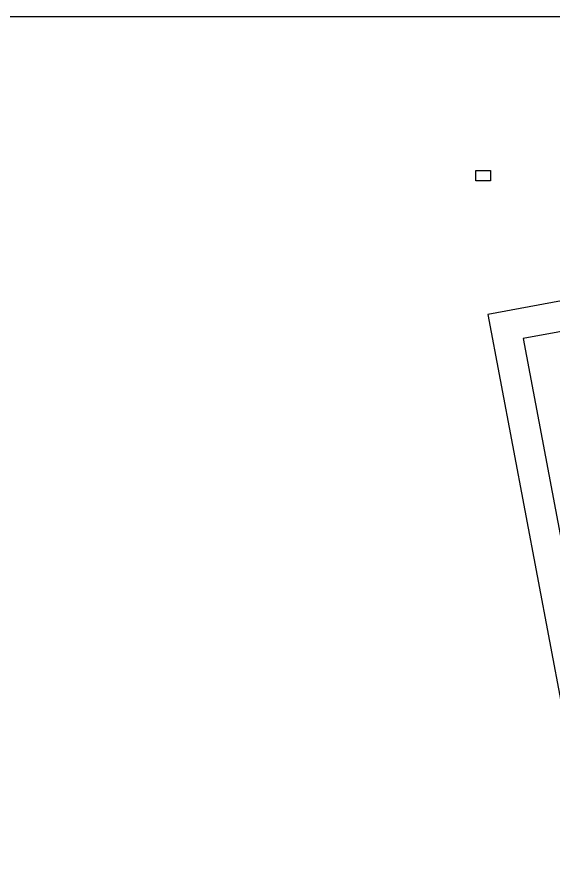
# Model space of a CAD drawing. Header units: centimetres. Extents: x -25 to 25, y -32.5 to 32.5.
# Drawn here: x 14.26 to 17.88, y 26.79 to 32.5 of the extents above; entities that cross this region are included whole.
import ezdxf

# ---------------------------------------------------------------- set-up
doc = ezdxf.new("R2010")
doc.units = ezdxf.units.CM
doc.header["$MEASUREMENT"] = 0
doc.header["$XCLIPFRAME"] = 0
doc.layers.add('Capa 1', color=7, linetype='Continuous')
picture_1 = doc.add_image_def('image1.jpg', size_in_pixel=(515, 360))

msp = doc.modelspace()

# ---------------------------------------------------------------- linework, layer by layer
at = {"layer": 'Capa 1', "color": 254}
msp.add_lwpolyline([(-25, -32.5), (25, -32.5), (25, 32.5), (-25, 32.5), (-25, -32.5)], close=True, dxfattribs=at)
at = {"layer": 'Capa 1', "color": 91}
msp.add_open_spline([(23.3666, 27.78563), (23.3666, 27.78563), (23.36028, 27.70825), (23.36028, 27.70825), (23.36028, 27.70825), (23.34414, 27.51054), (23.27817, 27.20733), (23.04373, 27.17285), (23.04373, 27.17285), (22.89892, 27.15155), (22.77905, 27.24883), (22.69339, 27.35357), (22.69339, 27.35357), (22.64534, 27.41232), (22.59877, 27.48215), (22.56238, 27.54914), (22.56238, 27.54914), (22.56238, 27.54914), (22.52253, 27.62245), (22.52253, 27.62245), (22.52253, 27.62245), (22.52253, 27.62245), (21.75055, 28.30142), (21.75055, 28.30142), (21.75055, 28.30142), (21.75055, 28.30142), (18.23803, 27.63774), (18.23803, 27.63774), (18.23803, 27.63774), (18.23803, 27.63774), (18.18623, 27.65603), (18.18623, 27.65603), (18.18623, 27.65603), (18.17405, 27.66033), (18.16205, 27.66515), (18.15028, 27.67047), (18.15028, 27.67047), (18.0798, 27.70233), (18.01987, 27.75123), (17.97266, 27.81226), (17.97266, 27.81226), (17.97266, 27.81226), (17.94266, 27.85104), (17.94266, 27.85104), (17.94266, 27.85104), (17.94266, 27.85104), (17.44328, 30.49425), (17.44328, 30.49425), (17.44328, 30.49425), (17.44328, 30.49425), (18.59508, 30.70585), (18.59508, 30.70585), (18.59508, 30.70585), (18.59508, 30.70585), (18.62046, 30.70035), (18.62046, 30.70035), (18.62046, 30.70035), (18.62046, 30.70035), (18.64348, 30.71474), (18.64348, 30.71474), (18.64348, 30.71474), (18.64348, 30.71474), (21.30492, 31.20368), (21.30492, 31.20368), (21.30492, 31.20368), (21.30492, 31.20368), (21.30744, 31.20393), (21.30744, 31.20393), (21.30744, 31.20393), (21.30744, 31.20393), (22.73622, 31.48072), (22.73622, 31.48072), (22.73622, 31.48072), (23.0834, 31.54797), (23.42105, 31.3199), (23.48831, 30.97273), (23.48831, 30.97273), (23.48831, 30.97273), (23.54155, 30.69795), (23.54155, 30.69795), (23.54155, 30.69795), (23.55526, 30.6272), (23.55692, 30.55492), (23.54664, 30.48412), (23.54664, 30.48412), (23.58262, 30.42228), (23.60805, 30.35468), (23.62179, 30.2838), (23.62179, 30.2838), (23.62179, 30.2838), (23.90047, 28.84528), (23.90047, 28.84528), (23.90047, 28.84528), (23.90047, 28.84528), (23.3666, 27.78563), (23.3666, 27.78563)], degree=3, knots=[0, 0, 0, 0, 0.04, 0.04, 0.04, 0.04, 0.08, 0.08, 0.08, 0.08, 0.12, 0.12, 0.12, 0.12, 0.16, 0.16, 0.16, 0.16, 0.2, 0.2, 0.2, 0.2, 0.24, 0.24, 0.24, 0.24, 0.28, 0.28, 0.28, 0.28, 0.32, 0.32, 0.32, 0.32, 0.36, 0.36, 0.36, 0.36, 0.4, 0.4, 0.4, 0.4, 0.44, 0.44, 0.44, 0.44, 0.48, 0.48, 0.48, 0.48, 0.52, 0.52, 0.52, 0.52, 0.56, 0.56, 0.56, 0.56, 0.6, 0.6, 0.6, 0.6, 0.64, 0.64, 0.64, 0.64, 0.68, 0.68, 0.68, 0.68, 0.72, 0.72, 0.72, 0.72, 0.76, 0.76, 0.76, 0.76, 0.8, 0.8, 0.8, 0.8, 0.84, 0.84, 0.84, 0.84, 0.88, 0.88, 0.88, 0.88, 0.92, 0.92, 0.92, 0.92, 1, 1, 1, 1], dxfattribs=at)
at = {"layer": 'Capa 1', "color": 108}
msp.add_open_spline([(21.81724, 28.52165), (21.81724, 28.52165), (18.25415, 27.84841), (18.25415, 27.84841), (18.25415, 27.84841), (18.24746, 27.85077), (18.24085, 27.85342), (18.23431, 27.85638), (18.23431, 27.85638), (18.19402, 27.87459), (18.16066, 27.90268), (18.13403, 27.93709), (18.13403, 27.93709), (18.13403, 27.93709), (17.68182, 30.33064), (17.68182, 30.33064), (17.68182, 30.33064), (17.68182, 30.33064), (18.59177, 30.49781), (18.59177, 30.49781), (18.59177, 30.49781), (18.61552, 30.49267), (18.63911, 30.48331), (18.66201, 30.47151), (18.66201, 30.47151), (18.67881, 30.49058), (18.69732, 30.50781), (18.71861, 30.52111), (18.71861, 30.52111), (18.71861, 30.52111), (21.33327, 31.00146), (21.33327, 31.00146), (21.33327, 31.00146), (21.33327, 31.00146), (21.33678, 31.0018), (21.33678, 31.0018), (21.33678, 31.0018), (21.33678, 31.0018), (22.77502, 31.28042), (22.77502, 31.28042), (22.77502, 31.28042), (23.01181, 31.32629), (23.24216, 31.17072), (23.28802, 30.93392), (23.28802, 30.93392), (23.28802, 30.93392), (23.34126, 30.65915), (23.34126, 30.65915), (23.34126, 30.65915), (23.35579, 30.58414), (23.35011, 30.50979), (23.32804, 30.44174), (23.32804, 30.44174), (23.37393, 30.38685), (23.40696, 30.32), (23.42149, 30.24499), (23.42149, 30.24499), (23.42149, 30.24499), (23.47473, 29.97021), (23.47473, 29.97021), (23.47473, 29.97021), (23.48304, 29.92729), (23.48473, 29.88458), (23.48053, 29.84314), (23.48053, 29.84314), (23.48053, 29.84314), (23.49866, 29.84665), (23.49866, 29.84665), (23.49866, 29.84665), (23.49866, 29.84665), (23.57036, 29.47657), (23.57036, 29.47657), (23.57036, 29.47657), (23.57036, 29.47657), (23.68693, 28.87487), (23.68693, 28.87487), (23.68693, 28.87487), (23.68693, 28.87487), (23.15005, 27.80926), (23.15005, 27.80926), (23.15005, 27.80926), (23.15005, 27.80926), (22.7149, 27.72496), (22.7149, 27.72496), (22.7149, 27.72496), (22.7149, 27.72496), (21.81892, 28.51299), (21.81892, 28.51299), (21.81892, 28.51299), (21.81892, 28.51299), (21.81724, 28.52165), (21.81724, 28.52165)], degree=3, knots=[0, 0, 0, 0, 0.0416667, 0.0416667, 0.0416667, 0.0416667, 0.0833333, 0.0833333, 0.0833333, 0.0833333, 0.125, 0.125, 0.125, 0.125, 0.1666667, 0.1666667, 0.1666667, 0.1666667, 0.2083333, 0.2083333, 0.2083333, 0.2083333, 0.25, 0.25, 0.25, 0.25, 0.2916667, 0.2916667, 0.2916667, 0.2916667, 0.3333333, 0.3333333, 0.3333333, 0.3333333, 0.375, 0.375, 0.375, 0.375, 0.4166667, 0.4166667, 0.4166667, 0.4166667, 0.4583333, 0.4583333, 0.4583333, 0.4583333, 0.5, 0.5, 0.5, 0.5, 0.5416667, 0.5416667, 0.5416667, 0.5416667, 0.5833333, 0.5833333, 0.5833333, 0.5833333, 0.625, 0.625, 0.625, 0.625, 0.6666667, 0.6666667, 0.6666667, 0.6666667, 0.7083333, 0.7083333, 0.7083333, 0.7083333, 0.75, 0.75, 0.75, 0.75, 0.7916667, 0.7916667, 0.7916667, 0.7916667, 0.8333333, 0.8333333, 0.8333333, 0.8333333, 0.875, 0.875, 0.875, 0.875, 0.9166667, 0.9166667, 0.9166667, 0.9166667, 1, 1, 1, 1], dxfattribs=at)

# ---------------------------------------------------------------- pictures from other files: only their frames are drawn
at = {"layer": 'Capa 1', "color": 240}
image = msp.add_image(picture_1, insert=(17.11656, 26.84407), size_in_units=(7.15278, 5), dxfattribs=at)
image.set_boundary_path([(17.1166, 26.844), (24.2776, 31.8507)])
image.dxf.flags = 3

doc.saveas('drawing.dxf')
